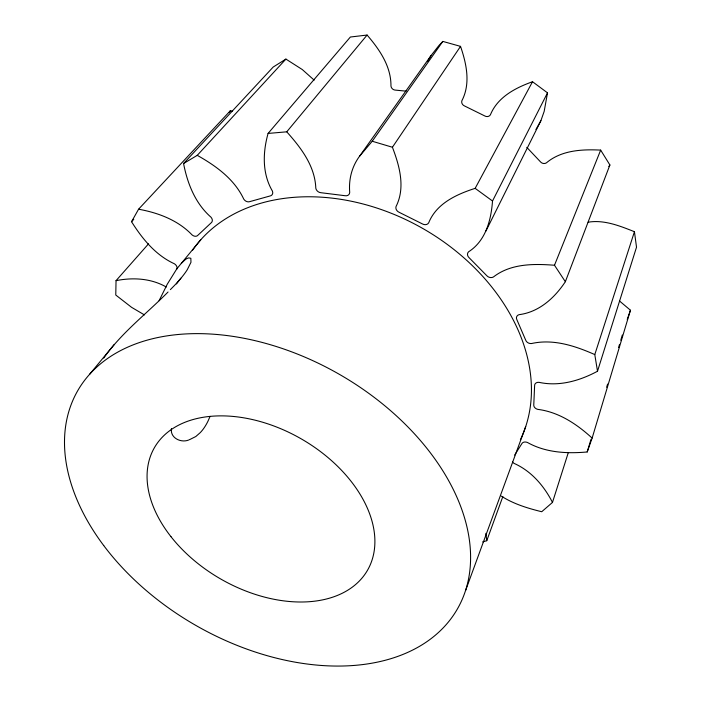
<?xml version="1.0" encoding="UTF-8"?>
<svg xmlns="http://www.w3.org/2000/svg" width="701" height="701" viewBox="0 0 701 701"><rect width="100%" height="100%" fill="white"/><g stroke="black" fill="none" stroke-linecap="round" stroke-linejoin="round"><path stroke-width="1.05" d="M148.533 243.852L116.042 280.654L115.77 295.033L131.569 307.318L144.432 314.907M171.473 428.486C169.826 437.871 180.998 443.251 188.762 439.983M176.88 269.061A4.469 3.26 39.3 0 0 174.365 263.76C155.587 255.182 142.285 238.787 131.543 221.718L138.579 209.205C158.312 212.797 177.975 220.149 192.118 234.958A4.6 3.444 40.1 0 0 197.848 235.308L211.238 222.752A4.653 3.531 40.3 0 0 210.966 217.179C195.281 203.456 187.421 183.522 183.566 163.526L197.253 155.342C215.961 165.857 234.362 179.106 243.746 199.093A4.767 3.724 40.2 0 0 249.775 201.625L270.069 195.965A4.802 3.803 39.7 0 0 272.391 191.04C262.086 173.524 262.752 152.397 268.08 133.435L286.744 131.823C300.931 147.692 314.994 165.971 315.8 188.201A4.881 3.961 37.8 0 0 320.997 192.714L344.98 195.702A4.898 4.013 36.4 0 0 349.711 192.389C348.625 179.509 351.771 166.838 359.447 156.384L430.984 55.624L438.861 45.6L442.83 41.412L460.531 46.371C466.48 63.721 470.827 83.524 461.88 100.734A4.294 3.847 33.3 0 0 464.57 105.974L484.742 115.928A4.294 3.856 30.2 0 0 490.402 114.806C497.64 97.053 515.48 87.844 532.515 81.728L547.507 92.847L492.514 201.012C491.121 220.061 485.749 240.802 468.61 251.782A4.916 4.066 25.4 0 0 469.144 257.749L486.678 275.581A4.898 4.022 23.7 0 0 493.381 277C510.74 263.497 533.663 263.646 554.491 265.25L565.348 281.706C554.649 297.899 539.104 312.103 519.099 314.661A4.846 3.891 20.9 0 0 516.882 319.7L525.689 340.134A4.811 3.812 20.2 0 0 531.489 343.543C553.255 338.636 575.048 345.873 594.79 354.575L597.506 371.241C579.718 380.792 559.223 386.759 538.999 382.334A4.714 3.628 19.4 0 0 534.618 385.638L533.776 404.784A4.662 3.54 19.5 0 0 537.746 409.366C558.793 412.013 576.844 424.105 592.135 438.099L587.201 451.97C566.916 453.801 545.615 452.68 527.45 442.48A4.539 3.347 20 0 0 521.816 443.715L514.648 455.08M547.507 92.847L544.186 111.336L540.9 120.686L485.907 231.085M592.135 438.099L630.453 310.219L619.684 301.141M587.201 451.97L590.969 439.439M606.645 387.232L607.592 384.095M618.571 347.547L619.509 344.41M620.762 340.239L622.33 335.017M597.506 371.241L636.517 247.19L634.44 231.707C619.877 225.924 604.025 219.518 588.086 222.208M501.25 496.071C513.509 503.966 527.669 508.269 541.724 511.73L552.476 502.424L568.283 452.671M594.79 354.575L634.44 231.707M627.22 319.428L630.453 310.219M482.674 541.891L486.757 540.716L502.845 496.545M465.578 590.549L525.697 426.594M565.348 281.706L609.896 164.98L600.669 150.11C581.909 149.164 561.422 150.198 546.351 162.895A4.276 3.785 21 0 1 540.436 161.791L526.784 147.341M554.491 265.25L600.669 150.11M210.09 416.368L207.987 421.161A55.607 28.189 -88.3 0 1 200.232 432.648L195.789 436.539L189.472 439.693M159.092 300.703L167.259 284.22L176.81 268.842L200.775 239.751M540.9 120.686L535.923 129.519M359.447 156.384L372.222 141.243L392.42 147.245C399.526 165.944 405.625 187.517 396.03 206.567A4.925 4.092 32.2 0 0 399.255 212.359L422.335 223.882A4.933 4.101 30.1 0 0 428.67 222.865C436.451 203.43 456.544 194.335 475.155 188.35L532.515 81.728M229.28 112.554L230.357 110.732L232.469 111.091M427.663 61.259L430.984 55.624M392.42 147.245L460.531 46.371M608.836 166.549L609.896 164.98M103.713 358.088C121.51 332.782 146.439 313.838 168.038 292.019M372.222 141.243L442.83 41.412M89.588 374.343L114.324 344.401M286.744 131.823L367.096 35.05C379.451 49.429 391.176 66.297 390.965 86.092A4.259 3.733 40.9 0 0 395.443 90.114L406.098 91.148M268.08 133.435L350.369 37.022L367.096 35.05M197.253 155.342L285.912 59.086L302.289 69.548L314.144 80.116M131.543 221.718L133.768 219.317M183.566 163.526L273.206 67.024L285.912 59.086M138.579 209.205L230.357 110.732M170.369 289.627L174.234 285.701A72.957 15.071 -37.5 0 0 187.29 269.657L190.97 262.288L190.838 258.292C187.123 256.4 183.855 261.35 181.279 263.357M116.042 280.654C132.918 277.289 151.057 278.288 166.277 287.016M475.155 188.35L492.514 201.012M552.476 502.424C544.037 485.898 531.411 471.116 514.166 463.422A4.478 3.268 20.5 0 1 512.545 461.959M485.898 533.321L486.757 540.716M192.635 250.108A189.656 142.294 29.8 0 1 423.93 229.139A189.656 142.294 29.8 0 1 520.387 439.729M176.442 283.931A76.532 6.914 -57.3 0 1 180.858 278.201M103.722 545.553A218.975 144.608 29.9 0 0 453.424 615.294A218.975 144.608 29.9 0 0 245.578 338.592A218.975 144.608 29.9 0 0 103.722 545.553M170.956 536.651A122.912 80.808 29.9 0 0 366.439 572.025A122.912 80.808 29.9 0 0 245.543 418.138A122.912 80.808 29.9 0 0 170.956 536.651"/></g></svg>
